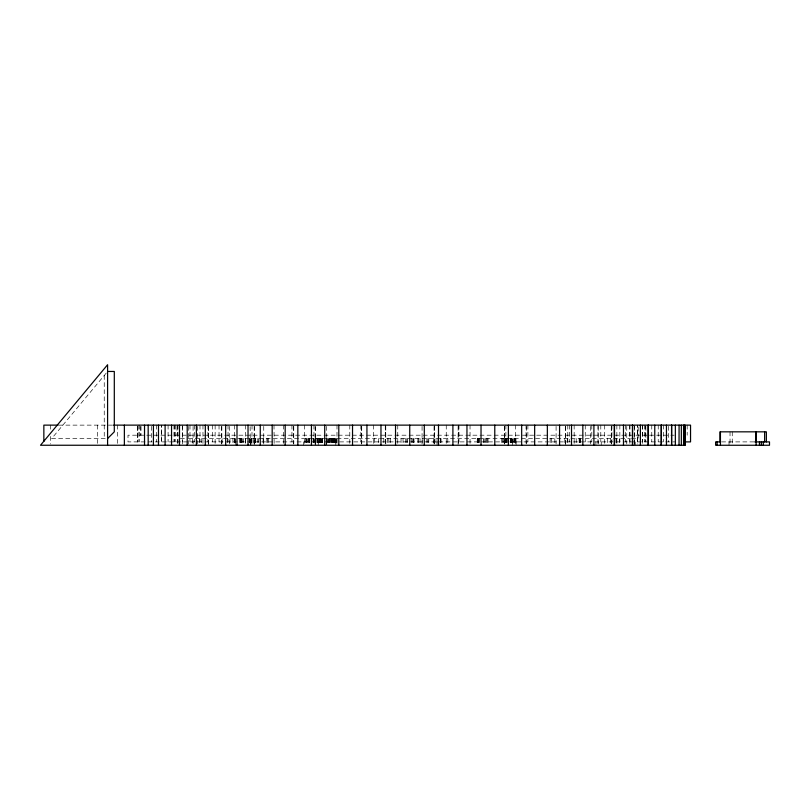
<?xml version="1.0" encoding="UTF-8"?>
<svg xmlns="http://www.w3.org/2000/svg" width="810" height="810" viewBox="0 0 810 810"><rect width="100%" height="100%" fill="white"/><g stroke="black" fill="none" stroke-linecap="round" stroke-linejoin="round"><path stroke-width="0.61" stroke-dasharray="4.05 3.04" d="M106.252 373.066L51.688 438.544L107.588 438.544M58.796 425.128L112.681 425.128M647.089 435.193L128 435.193L128 441.895L675.682 441.895M649.549 435.193L674.173 435.193M180.357 438.544L184.822 438.544M188.153 438.544L630.383 438.544M631.496 438.544L638.179 438.544L638.179 425.128M721.548 441.895L754.748 441.895M732.26 431.831L732.26 445.257M730.033 431.831L730.033 445.257M729.02 441.895L729.02 445.257M687.184 425.128L687.184 435.193M668.422 426.323L668.412 441.895M663.319 425.128L663.319 441.895M658.226 425.128L658.216 441.895M651.766 425.128L651.766 441.895M645.853 426.323L645.853 441.895M645.297 425.128L645.317 441.895M644.568 425.128L644.568 441.895M642.634 425.128L642.634 441.895M642.502 425.128L642.502 443.991M637.51 441.895L637.51 425.128L637.389 443.991M635.03 441.895L635.03 445.257M634.878 441.895L634.878 445.257M634.301 425.128L634.311 441.895M634.271 426.384L634.26 443.991M629.886 425.128L629.886 441.895M629.815 425.128L629.836 445.257M626.748 426.384L626.758 443.991M625.462 425.128L625.452 441.895M619.852 425.128L619.852 441.895M619.569 438.544L619.569 445.257M616.866 425.128L616.866 443.991M616.4 438.544L616.4 445.257M616.015 438.544L616.015 443.019M611.914 425.128L611.914 441.895M611.428 426.384L611.428 443.991M611.256 426.384L611.256 443.991M610.487 438.544L610.487 445.257M607.571 438.544L607.571 443.019M604.706 425.128L604.706 443.991M601.243 441.895L601.243 445.257M600.797 425.128L600.797 441.895M598.185 426.384L598.185 443.991M597.982 425.128L597.982 443.991M595.907 441.895L595.907 445.257M591.796 425.128L591.796 441.895M590.419 426.384L590.419 443.991M585.255 425.128L585.255 441.895M580.628 438.544L580.628 445.257M580.061 438.544L580.061 445.257M579.363 438.544L579.363 445.257M579.13 438.544L579.13 445.257M576.214 438.544L576.214 445.257M574.148 425.128L574.148 443.991M569.683 425.128L569.683 441.895M567.79 425.128L567.79 441.895M567.253 438.544L567.253 445.257M565.684 426.384L565.633 445.257M565.421 426.384L565.421 443.991M564.813 438.544L564.813 445.257M556.085 426.384L556.085 443.991M554.83 438.544L554.83 445.257M551.58 438.544L551.58 445.257M550.162 438.544L550.162 445.257M527.887 425.128L527.887 441.895M526.358 426.384L526.358 443.991M526.054 425.128L526.054 443.991M516.122 445.257L515.98 438.544L515.97 445.257M515.535 438.544L515.535 445.257M515.362 425.128L515.362 443.991M514.795 438.544L514.795 445.257M514.198 438.544L514.198 445.257M513.763 438.544L513.763 445.257M512.102 438.544L512.133 445.257M511.414 438.544L511.414 445.257M511.13 438.544L511.13 445.257M510.968 438.544L510.968 445.257M510.442 438.544L510.533 443.019M507.131 438.544L507.131 445.257M506.908 438.544L506.959 445.257M506.695 438.544L506.695 445.257M506.452 438.544L506.382 445.257M506.311 438.544L506.311 445.257M506.068 438.544L506.068 445.257M505.885 425.128L505.885 441.895M505.683 438.544L505.683 443.019M505.45 438.544L505.45 445.257M505.015 438.544L505.015 445.257M504.681 426.384L504.681 443.991M504.6 438.544L504.6 445.257M504.357 426.384L504.357 443.991M503.587 438.544L503.547 445.257M502.544 438.544L502.544 445.257M501.704 438.544L501.775 445.257M488.045 438.544L488.045 445.257M487.225 438.544L487.225 445.257M486.101 438.544L486.101 445.257M485.929 438.544L485.929 445.257M484.137 438.544L484.208 445.257M483.57 438.544L483.57 445.257M479.5 438.544L479.5 443.019M478.902 438.544L478.902 445.257M478.264 438.544L478.244 445.257M477.91 438.544L477.91 445.257M477.495 438.544L477.495 445.257M477.242 438.544L477.242 445.257M470.033 425.128L470.033 443.991M458.966 425.128L458.966 441.895M458.45 425.128L458.45 443.991M458.106 426.384L458.106 445.257M447.808 438.544L447.808 445.257M446.249 425.128L446.249 443.991M440.934 438.544L440.934 445.257M440.832 438.544L440.832 443.019M440.589 438.544L440.589 445.257M437.056 445.257L437.056 438.544L436.985 443.019M434.96 438.544L434.96 445.257M434.575 425.128L434.575 441.895M434.403 426.384L434.403 443.991M434.049 426.384L434.049 443.991M433.522 438.544L433.522 445.257M428.784 438.544L428.784 445.257M427.943 438.544L427.943 445.257M426.88 438.544L426.88 445.257M422.192 438.544L422.192 445.257M422.071 426.384L422.071 443.991M420.046 438.544L420.046 445.257M418.203 438.544L418.203 445.257M417.97 438.544L417.97 445.257M413.94 438.544L413.94 445.257M413.728 438.544L413.728 445.257M412.766 438.544L412.766 445.257M411.237 438.544L411.237 445.257M407.359 438.544L407.359 445.257M406.822 438.544L406.822 445.257M405.739 438.544L405.739 443.019M403.036 438.544L403.036 445.257M401.041 438.544L401.041 445.257M397.761 425.128L397.761 443.991M390.572 438.544L390.572 445.257M388.861 438.544L388.861 445.257M387.464 438.544L387.464 445.257M385.773 426.384L385.773 443.991M385.428 425.128L385.428 443.991M385.256 425.128L385.256 441.895M383.829 438.544L383.829 445.257M378.422 438.544L378.422 445.257M374.483 438.544L374.483 445.257M373.582 425.128L373.582 443.991M361.726 426.384L361.726 443.991M361.382 426.384L361.382 443.991M360.865 425.128L360.865 441.895M349.798 425.128L349.798 443.991M337 425.128L336.96 445.257M336.849 438.544L336.849 443.019M336.099 438.544L336.099 445.257M335.573 438.544L335.573 445.257M334.813 438.544L334.813 445.257M334.662 438.544L334.662 443.019M334.368 438.544L334.368 445.257M334.145 438.544L334.145 445.257M333.305 438.544L333.305 445.257M333.052 438.544L333.052 445.257M332.829 438.544L332.829 445.257M332.576 438.544L332.576 445.257M331.219 438.544L331.341 445.257M331.128 438.544L331.087 445.257M330.844 438.544L330.844 445.257M329.883 438.544L329.883 443.019M329.245 438.544L329.245 445.257M328.992 438.544L328.992 445.257M328.668 438.544L328.607 445.257M327.625 438.544L327.625 445.257M326.886 438.544L326.886 445.257M326.683 426.384L326.774 445.257M326.258 438.544L326.187 445.257L326.136 438.544M322.582 438.544L322.582 445.257M322.147 438.544L322.147 445.257M322.036 438.544L322.036 445.257M321.266 438.544L321.266 445.257M320.922 438.544L320.922 445.257M320.304 438.544L320.304 445.257M320.193 438.544L320.193 445.257M319.677 438.544L319.677 445.257M319.393 438.544L319.393 443.019M317.915 438.544L317.915 445.257M317.834 438.544L317.834 445.257M316.872 438.544L316.872 445.257M315.748 438.544L315.748 445.257M315.505 438.544L315.505 445.257L315.475 426.384M315.151 426.384L315.1 445.257M314.786 438.544L314.786 445.257M313.946 425.128L313.946 441.895M313.713 438.544L313.713 445.257M313.551 438.544L313.5 445.257M313.106 438.544L313.106 445.257M309.552 438.544L309.552 445.257M309.197 438.544L309.197 445.257M309.086 438.544L309.086 445.257M308.65 438.544L308.65 445.257M307.446 438.544L307.466 445.257M306.585 438.544L306.595 445.257M306.069 438.544L306.069 445.257M305.897 438.544L305.897 445.257M304.469 425.128L304.469 443.991M303.477 441.895L303.477 445.257M293.767 426.384L293.767 443.991M293.463 426.384L293.463 443.991M291.944 425.128L291.944 441.895M283.419 425.128L283.419 443.991M274.003 425.128L274.144 445.257M268.383 438.544L268.383 443.019M267.31 438.544L267.31 445.257M266.854 438.544L266.854 445.257M263.746 426.384L263.746 443.991M263.564 438.544L263.564 445.257M263.108 438.544L263.108 445.257M258.673 438.544L258.673 445.257M257.772 438.544L257.772 445.257M255.211 438.544L255.251 445.257M255.079 438.544L255.079 445.257M254.846 438.544L254.846 445.257M254.411 426.384L254.249 445.257M254.148 426.384L254.148 443.991M253.257 438.544L253.257 443.019M252.042 425.128L251.91 445.257M251.657 438.544L251.657 445.257M251.302 438.544L251.323 445.257M250.26 438.544L250.26 445.257L250.148 425.128M249.591 438.544L249.591 445.257M249.369 438.544L249.369 445.257M245.683 425.128L245.683 443.991M245.572 438.544L245.572 445.257M243.344 438.544L243.344 445.257M242.615 438.544L242.615 445.257M241.289 438.544L241.289 443.019M241.096 438.544L241.096 445.257M240.408 438.544L240.408 445.257M240.266 438.544L240.266 445.257M239.406 438.544L239.446 445.257M235.589 438.544L235.589 445.257M235.264 441.895L235.264 445.257M234.88 438.544L234.961 445.257M234.748 438.544L234.748 445.257M234.576 425.128L234.576 441.895M234.424 438.544L234.424 445.257M232.905 438.544L232.905 445.257M229.969 438.544L229.969 443.019M229.412 426.384L229.412 443.991M228.035 425.128L228.035 441.895M227.397 438.544L227.397 445.257M222.061 438.544L222.061 445.257M221.849 426.384L221.849 443.991M221.646 426.384L221.646 443.991M219.034 425.128L219.034 441.895M215.136 425.128L215.126 443.991M212.321 425.128L212.321 441.895M208.575 426.384L208.626 445.257M208.403 426.384L208.393 443.991M207.917 425.128L207.917 441.895M202.976 425.128L202.966 443.991M201.265 438.544L201.265 445.257M199.989 425.128L199.989 441.895M199.331 438.544L199.331 445.257M197.508 426.384L197.508 443.991M194.38 425.128L194.37 441.895M193.084 426.384L193.094 443.991M192.345 438.544L192.345 445.257M190.016 425.128L189.965 441.895M188.77 426.384L188.659 443.991M182.452 426.384L182.371 443.991M182.341 425.128L182.29 441.895M177.967 425.128L177.967 443.991M177.319 425.128L177.319 443.991M177.005 426.384L177.005 435.193M175.264 425.128L175.264 441.895M174.535 425.128L174.514 441.895M173.978 425.128L173.978 441.895M168.085 425.128L168.085 441.895M156.522 425.128L156.522 441.895M151.399 426.323L151.419 441.895M141.031 426.384L141.031 435.193M140.616 426.384L140.616 435.193M139.593 425.128L139.593 441.895M138.105 425.128L138.105 441.895M137.791 426.384L137.791 441.895M137.376 426.384L137.376 441.895M117.653 425.128L117.653 443.991M104.237 375.475L104.237 438.544M97.666 425.128L97.666 445.257M50.564 425.128L50.564 430.161M50.564 436.448L50.564 443.991M512.467 445.257L512.467 438.544L512.416 445.257M335.775 445.257L335.775 438.544L335.735 445.257M318.229 445.257L318.229 438.544L318.178 445.257M250.887 445.257L250.887 438.544L250.867 445.257M161.615 441.895L161.615 425.128L161.595 441.895"/><path stroke-width="1.21" d="M107.588 438.544L114.301 431.831L114.301 371.456L107.588 371.456M58.016 425.128L43.851 425.128L43.851 441.48M113.613 425.128L690.545 425.128L690.545 441.895L684.42 441.895M720.434 441.895L715.615 441.895L715.615 445.257L769.5 445.257L769.5 441.895L754.748 441.895M685.058 445.257L685.058 425.128L685.078 445.257L40.5 445.247L107.588 364.743L107.588 445.257M766.371 441.895L766.371 431.831L719.979 431.831L719.979 441.895M764.63 431.831L764.63 441.895M763.303 441.895L763.303 445.257M761.349 441.895L761.349 445.257M759.456 441.895L759.456 445.257M756.105 431.831L756.105 445.257M755.76 431.831L755.76 441.895M720.434 431.831L720.434 445.257M717.103 441.895L717.103 445.257M684.339 425.128L684.339 445.257M683.559 425.128L683.569 445.257M681.331 425.128L681.331 445.257M679.084 425.128L679.033 445.257M675.348 425.128L675.348 445.257M671.652 425.128L671.652 445.257M671.561 425.128L671.561 445.257M666.458 425.128L666.458 445.257M661.345 425.128L661.345 445.257M661.223 425.128L661.223 445.257M654.763 425.128L654.763 445.257M648.283 425.128L648.283 445.257M648.132 425.128L648.132 445.257M640.376 425.128L640.376 445.257M632.62 425.128L632.62 445.257M632.428 425.128L632.428 445.257M623.477 425.128L623.477 445.257M614.506 425.128L614.506 445.257M614.284 425.128L614.284 445.257M593.902 425.128L593.902 445.257M582.835 425.128L582.835 445.257M571.516 425.128L571.516 445.257M559.568 425.128L559.568 445.257M547.347 425.128L547.347 445.257M534.661 425.128L534.661 445.257M521.67 425.128L521.67 445.257M508.386 425.128L508.386 445.257M494.778 425.128L494.778 445.257M481.029 425.128L481.029 445.257M466.955 425.128L466.955 445.257M452.901 425.128L452.901 445.257M438.504 425.128L438.504 445.257M424.298 425.128L424.298 445.257M409.738 425.128L409.738 445.257M395.533 425.128L395.533 445.257M380.973 425.128L380.973 445.257M366.93 425.128L366.93 445.257M352.532 425.128L352.532 445.257M338.793 425.128L338.793 445.257M324.719 425.128L324.719 445.257M311.445 425.128L311.445 445.257M297.837 425.128L297.837 445.257M285.171 425.128L285.171 445.257M272.18 425.128L272.18 445.257M260.263 425.128L260.263 445.257M248.032 425.128L248.032 445.257M236.996 425.128L236.996 445.257M225.666 425.128L225.666 445.257M205.315 425.128L205.315 445.257M196.374 425.128L196.374 445.257M187.201 425.128L187.201 445.257M179.496 425.128L179.496 445.257M171.548 425.128L171.548 445.257M165.108 425.128L165.108 445.257M158.487 425.128L158.487 445.257M153.414 425.128L153.414 445.257M148.179 425.128L148.179 445.257M144.524 425.128L144.524 445.257M124.365 425.128L124.365 445.257"/></g></svg>
